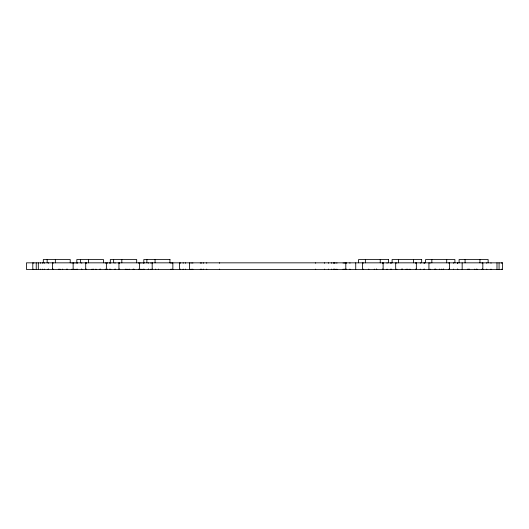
<?xml version="1.0" encoding="UTF-8"?>
<svg xmlns="http://www.w3.org/2000/svg" width="529" height="529" viewBox="0 0 529 529"><rect width="100%" height="100%" fill="white"/><g stroke="black" fill="none" stroke-linecap="round" stroke-linejoin="round"><path stroke-width="0.79" d="M169.988 259.521L143.822 259.521L143.822 262.84M388.478 259.521L358.602 259.521L358.602 262.84M421.719 259.521L392.101 259.521L392.101 262.84M502.543 262.84L26.45 262.84L26.45 269.479L502.543 269.479M502.497 262.84L502.497 269.479M501.485 262.84L501.485 263.257M501.485 269.063L501.485 269.479M499.065 262.84L499.065 269.479M496.982 262.84L496.982 269.479M490.965 262.84L491.018 263.257M490.965 269.063L491.018 269.479M488.135 262.84L488.135 259.521L459.106 259.521L459.106 262.84M486.759 262.84L486.759 263.257M486.759 269.063L486.759 269.479M482.825 262.84L482.825 269.479M482.726 262.84L482.726 263.257M482.726 269.063L482.726 269.479M482.111 262.84L482.111 263.257M482.111 269.063L482.111 269.479M479.948 259.521L479.948 262.84M476.999 269.063L476.999 269.479M476.431 269.063L476.431 269.479M474.797 269.063L474.797 269.479M469.289 269.063L469.289 269.479M468.701 269.063L468.701 269.479M467.815 269.063L467.815 269.479M465.077 259.521L465.077 262.84M462.161 262.84L462.161 269.479M457.777 262.84L457.777 263.257M457.777 269.063L457.777 269.479M457.466 262.84L457.466 263.257M457.466 269.063L457.466 269.479M454.9 262.84L454.9 259.521L425.607 259.521L425.607 262.84M453.525 262.84L453.525 263.257M453.525 269.063L453.525 269.479M449.59 262.84L449.59 269.479M449.485 262.84L449.485 263.257M449.485 269.063L449.485 269.479M448.87 262.84L448.87 263.257M448.87 269.063L448.87 269.479M446.714 259.521L446.714 262.84M443.494 269.063L443.494 269.479M443.196 269.063L443.196 269.479M441.298 269.063L441.298 269.479M439.387 269.063L439.387 269.479M435.784 269.063L435.784 269.479M435.354 269.063L435.354 269.479M434.646 269.063L434.646 269.479M431.843 259.521L431.843 262.84M430.017 262.84L430.017 263.257M430.017 269.063L430.017 269.479M428.926 262.84L428.926 269.479M424.542 262.84L424.542 263.257M424.542 269.063L424.542 269.479M423.967 262.84L423.967 263.257M423.967 269.063L423.967 269.479M421.659 259.521L421.659 262.84M420.284 262.84L420.284 263.257M420.284 269.063L420.284 269.479M416.349 262.84L416.349 269.479M416.25 262.84L416.25 263.257M416.25 269.063L416.25 269.479M415.635 262.84L415.635 263.257M415.635 269.063L415.635 269.479M413.473 259.521L413.473 262.84M409.955 269.063L409.995 269.479M407.799 269.063L407.799 269.479M406.153 269.063L406.153 269.479M402.285 269.063L402.285 269.479M402.113 269.063L402.113 269.479M401.412 269.063L401.412 269.479M398.601 259.521L398.601 262.84M396.783 262.84L396.783 263.257M396.783 269.063L396.783 269.479M395.685 262.84L395.685 269.479M391.301 262.84L391.301 263.257M391.301 269.063L391.301 269.479M390.462 262.84L390.462 263.257M390.462 269.063L390.462 269.479M388.425 259.521L388.425 262.84M387.043 262.84L387.043 263.257M387.043 269.063L387.043 269.479M383.115 262.84L383.115 269.479M383.009 262.84L383.009 263.257M383.009 269.063L383.009 269.479M382.394 262.84L382.394 263.257M382.394 269.063L382.394 269.479M380.239 259.521L380.239 262.84M376.721 269.063L376.721 269.479M376.496 269.063L376.496 269.479M374.294 269.063L374.294 269.479M368.779 269.063L368.779 269.479M365.367 259.521L365.367 262.84M363.192 262.84L363.192 263.257M363.192 269.063L363.192 269.479M362.451 262.84L362.451 269.479M355.739 262.84L355.739 269.479M349.914 262.84L349.914 263.257M349.914 269.063L349.914 269.479M346.495 262.84L346.495 263.257M346.495 269.063L346.495 269.479M345.807 262.84L345.807 269.479M345.411 262.84L345.411 263.257M345.411 269.063L345.411 269.479M344.333 262.84L344.333 263.257M344.333 269.063L344.333 269.479M343.169 262.84L343.169 263.257M343.169 269.063L343.169 269.479M336.894 262.84L336.867 263.257M336.867 269.063L336.894 269.479M334.963 262.84L334.963 263.257M334.963 269.063L334.963 269.479M334.229 262.84L334.229 263.257M334.229 269.063L334.229 269.479M333.548 262.84L333.548 263.257M333.548 269.063L333.548 269.479M331.696 262.84L331.696 263.257M331.696 269.063L331.696 269.479M328.549 262.84L328.549 263.257M328.549 269.063L328.549 269.479M324.608 262.84L324.608 263.257M324.608 269.063L324.608 269.479M315.654 262.84L315.654 263.257M315.654 269.063L315.654 269.479M219.641 262.84L219.641 263.257M219.641 269.063L219.641 269.479M206.727 262.84L206.727 263.257M206.727 269.063L206.727 269.479M203.599 262.84L203.599 263.257M203.599 269.063L203.599 269.479M201.747 262.84L201.747 263.257M201.747 269.063L201.747 269.479M200.306 262.84L200.306 263.257M200.306 269.063L200.306 269.479M192.807 262.84L192.807 263.257M192.807 269.063L192.807 269.479M191.081 262.84L191.081 263.257M191.081 269.063L191.081 269.479M189.488 262.84L189.488 269.479M185.5 262.84L185.5 263.257M185.5 269.063L185.5 269.479M183.186 262.84L183.186 263.257M183.186 269.063L183.186 269.479M180.548 262.84L180.521 263.257M180.521 269.063L180.548 269.479M179.556 262.84L179.556 269.479M172.851 262.84L172.851 269.479M172.004 262.84L172.104 263.257M172.004 269.063L172.104 269.479M170.927 262.84L170.927 263.257M170.927 269.063L170.927 269.479M169.935 259.521L169.935 262.84M158.581 269.063L158.581 269.479M155.678 269.063L155.678 269.479M155.063 259.521L155.063 262.84M152.286 262.84L152.286 263.257M152.286 269.063L152.286 269.479M152.187 262.84L152.187 269.479M150.977 262.84L150.977 263.257M150.977 269.063L150.977 269.479M148.636 269.063L148.636 269.479M148.252 262.84L148.252 263.257M148.252 269.063L148.252 269.479M146.877 259.521L146.877 262.84M143.994 262.84L143.994 263.257M143.994 269.063L143.994 269.479M143.121 262.84L143.121 263.257M143.121 269.063L143.121 269.479M140.926 262.84L140.926 263.257M140.926 269.063L140.926 269.479M139.61 262.84L139.61 269.479M138.519 262.84L138.519 263.257M138.519 269.063L138.519 269.479M136.694 262.84L136.694 259.521L110.323 259.521L110.323 262.84M133.89 269.063L133.89 269.479M133.182 269.063L133.182 269.479M129.149 269.063L129.149 269.479M126.953 269.063L126.953 269.479M125.34 269.063L125.34 269.479M121.822 259.521L121.822 262.84M119.666 262.84L119.666 263.257M119.666 269.063L119.666 269.479M119.051 262.84L119.051 263.257M119.051 269.063L119.051 269.479M118.946 262.84L118.946 269.479M115.137 269.063L115.137 269.479M115.011 262.84L115.011 263.257M115.011 269.063L115.011 269.479M113.636 259.521L113.636 262.84M110.759 262.84L110.759 263.257M110.759 269.063L110.759 269.479M109.622 262.84L109.622 263.257M109.622 269.063L109.622 269.479M107.427 262.84L107.427 263.257M107.427 269.063L107.427 269.479M106.375 262.84L106.375 269.479M105.278 262.84L105.278 263.257M105.278 269.063L105.278 269.479M103.459 262.84L103.459 259.521L76.824 259.521L76.824 262.84M100.649 269.063L100.649 269.479M99.948 269.063L99.948 269.479M95.908 269.063L95.908 269.479M93.454 269.063L93.454 269.479M92.106 269.063L92.106 269.479M88.588 259.521L88.588 262.84M86.425 262.84L86.425 263.257M86.425 269.063L86.425 269.479M85.81 262.84L85.81 263.257M85.81 269.063L85.81 269.479M85.711 262.84L85.711 269.479M81.777 262.84L81.777 263.257M81.777 269.063L81.777 269.479M81.631 269.063L81.631 269.479M80.395 259.521L80.395 262.84M77.518 262.84L77.518 263.257M77.518 269.063L77.518 269.479M76.116 262.84L76.116 263.257M76.116 269.063L76.116 269.479M73.921 262.84L73.921 263.257M73.921 269.063L73.921 269.479M73.134 262.84L73.134 269.479M72.043 262.84L72.043 263.257M72.043 269.063L72.043 269.479M70.218 262.84L70.218 259.521L43.318 259.521L43.318 262.84M67.414 269.063L67.414 269.479M66.707 269.063L66.707 269.479M62.673 269.063L62.673 269.479M59.949 269.063L59.949 269.479M58.864 269.063L58.864 269.479M55.347 259.521L55.347 262.84M53.191 262.84L53.191 263.257M53.191 269.063L53.191 269.479M52.576 262.84L52.576 263.257M52.576 269.063L52.576 269.479M52.47 262.84L52.47 269.479M48.536 262.84L48.536 263.257M48.536 269.063L48.536 269.479M48.132 269.063L48.132 269.479M47.16 259.521L47.16 262.84M44.284 262.84L44.284 263.257M44.284 269.063L44.284 269.479M42.618 262.84L42.618 263.257M42.618 269.063L42.618 269.479M40.422 262.84L40.422 263.257M40.422 269.063L40.422 269.479M38.313 262.84L38.313 269.479M36.23 262.84L36.23 269.479M33.81 262.84L33.81 263.257M33.81 269.063L33.81 269.479M32.798 262.84L32.798 269.479"/></g></svg>
